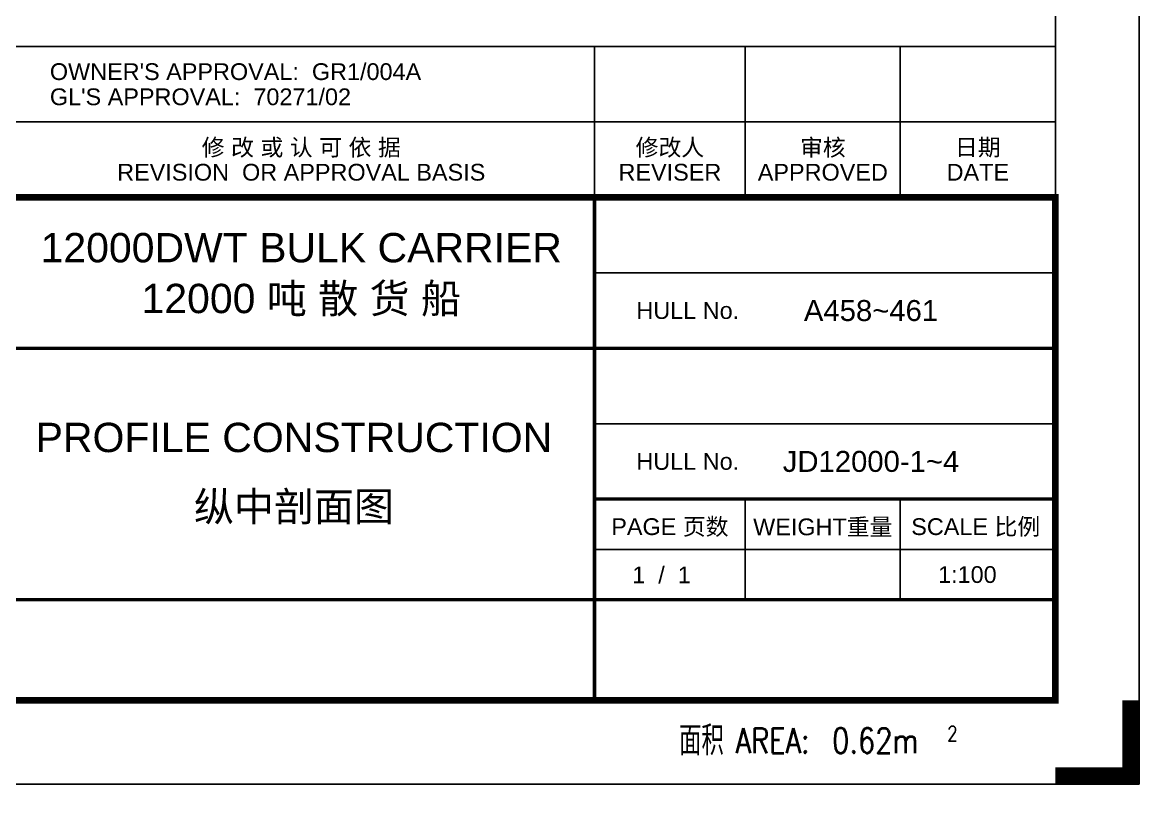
# Model space of a CAD drawing. Extents: x 373818 to 564480, y 322172 to 634257.
# Drawn here: x 550466 to 563892, y 356199 to 365386 of the extents above; entities that cross this region are included whole.
import ezdxf
from ezdxf.enums import TextEntityAlignment as Align

# ---------------------------------------------------------------- set-up
doc = ezdxf.new("R2010")
doc.units = 0
doc.header["$LTSCALE"] = 40
doc.header["$MEASUREMENT"] = 0
doc.layers.get('0').update_dxf_attribs({"linetype": 'CONTINUOUS'})
doc.layers.add('BT_CHI', color=7, linetype='CONTINUOUS')
doc.layers.add('BT_ENG', color=7, linetype='CONTINUOUS')
doc.styles.add('CHINESE', font='romand.shx', dxfattribs={"width": 0.8, "height": 800, "bigfont": 'hzdx.shx'})
doc.styles.add('ENGNISH', font='romans.shx', dxfattribs={"width": 0.8, "height": 750})
doc.styles.add('SWISS721LIGHTBT', font='swissl.ttf')

# ---------------------------------------------------------------- blocks, each defined once
blk = doc.blocks.new('TITLE3')
for p, q in [((0, 5100), (-5500, 5100)), ((0, 3300), (-5500, 3300)), ((0, 1800), (-5500, 1800)), ((-5500, 0), (-5500, 1200))]:
    blk.add_line(p, q)
at = {"const_width": 80}
blk.add_lwpolyline([(-18000, 0), (0, 0), (0, 6000), (-18000, 6000)], close=True, dxfattribs=at)
at = {"const_width": 40}
for points in [[(-5500, 6000), (-5500, 0)], [(-18000, 4200), (0, 4200)], [(-5500, 2400), (0, 2400)], [(-12500, 1200), (0, 1200)]]:
    blk.add_lwpolyline(points, dxfattribs=at)

msp = doc.modelspace()

# ---------------------------------------------------------------- linework, layer by layer
at = {"color": 2}
for p, q in [((562792.4, 357299.4), (562792.4, 397299.4)), ((417692.4, 357299.4), (562792.4, 357299.4))]:
    msp.add_line(p, q, dxfattribs=at)
for p, q in [((544792.4, 365099.4), (562792.4, 365099.4)), ((557292.4, 363299.4), (557292.4, 365099.4)), ((559092.4, 365099.4), (559092.4, 363299.4)), ((560942.4, 365099.4), (560942.4, 363299.4)), ((562792.4, 363299.4), (562792.4, 365099.4)), ((544792.4, 364199.4), (562792.4, 364199.4)), ((559092.4, 359699.4), (559092.4, 358499.4)), ((560942.4, 359699.4), (560942.4, 358499.4))]:
    msp.add_line(p, q)
at = {"layer": 'BT_ENG'}
for p, q in [((563792.4, 356299.4), (563792.4, 398299.4)), ((415192.4, 356299.4), (563792.4, 356299.4))]:
    msp.add_line(p, q, dxfattribs=at)
at = {"layer": 'BT_ENG', "const_width": 200}
for points in [[(563692.4, 356299.4), (563692.4, 357299.4)], [(563792.4, 356399.4), (562792.4, 356399.4)]]:
    msp.add_lwpolyline(points, dxfattribs=at)

# ---------------------------------------------------------------- block references
msp.add_blockref('TITLE3', (562792.4, 357299.4))

# ---------------------------------------------------------------- texts
at = {"style": 'SWISS721LIGHTBT'}
for s, p in [("OWNER'S APPROVAL:  GR1/004A", (550792.4, 364799.4)), ("GL'S APPROVAL:  70271/02", (550792.4, 364499.4)), ('HULL No.', (557792.4, 361949.4)), ('HULL No.', (557792.4, 360149.4))]:
    msp.add_text(s, height=200, dxfattribs=at).set_placement(p, align=Align.MIDDLE_LEFT)
for s, height, p in [('修 改 或 认 可 依 据', 200, (553792.4, 363899.4)), ('修改人', 200, (558192.4, 363899.4)), ('审核', 200, (560017.4, 363899.4)), ('日期', 200, (561867.4, 363899.4)), ('REVISION  OR APPROVAL BASIS', 200, (553792.4, 363599.4)), ('REVISER', 200, (558192.4, 363599.4)), ('APPROVED', 200, (560017.4, 363599.4)), ('DATE', 200, (561867.4, 363599.4)), ('12000DWT BULK CARRIER', 350, (553792.4, 362699.4)), ('12000 吨 散 货 船', 350, (553792.4, 362099.4)), ('A458~461', 250, (560592.4, 361949.4)), ('JD12000-1~4', 250, (560592.4, 360149.4)), ('PAGE 页数', 200, (558192.4, 359374.4)), ('WEIGHT重量', 200, (560017.4, 359374.4)), ('SCALE 比例', 200, (561842.4, 359374.4)), ('1  /  1', 200, (558092.4, 358799.4)), ('1:100', 200, (561742.4, 358799.4))]:
    msp.add_text(s, height=height, dxfattribs=at).set_placement(p, align=Align.MIDDLE)
for s, p in [('PROFILE CONSTRUCTION', (553705.03, 360260.37)), ('纵中剖面图', (553705.03, 359435.18))]:
    msp.add_text(s, height=350, dxfattribs=at).set_placement(p, align=Align.CENTER)
at = {"layer": 'BT_CHI', "style": 'CHINESE', "width": 0.8}
msp.add_text('面积', height=350, dxfattribs=at).set_placement((558303.02, 356643.56, -571.43))
at = {"layer": 'BT_ENG', "style": 'ENGNISH', "width": 0.8}
for s, height, p in [('AREA:', 300, (558975.43, 356668.77, -500)), ('0.62m', 300, (560128.71, 356668.77, -500)), ('2', 180, (561502.53, 356811.84, -300))]:
    msp.add_text(s, height=height, dxfattribs=at).set_placement(p)

doc.saveas('drawing.dxf')
